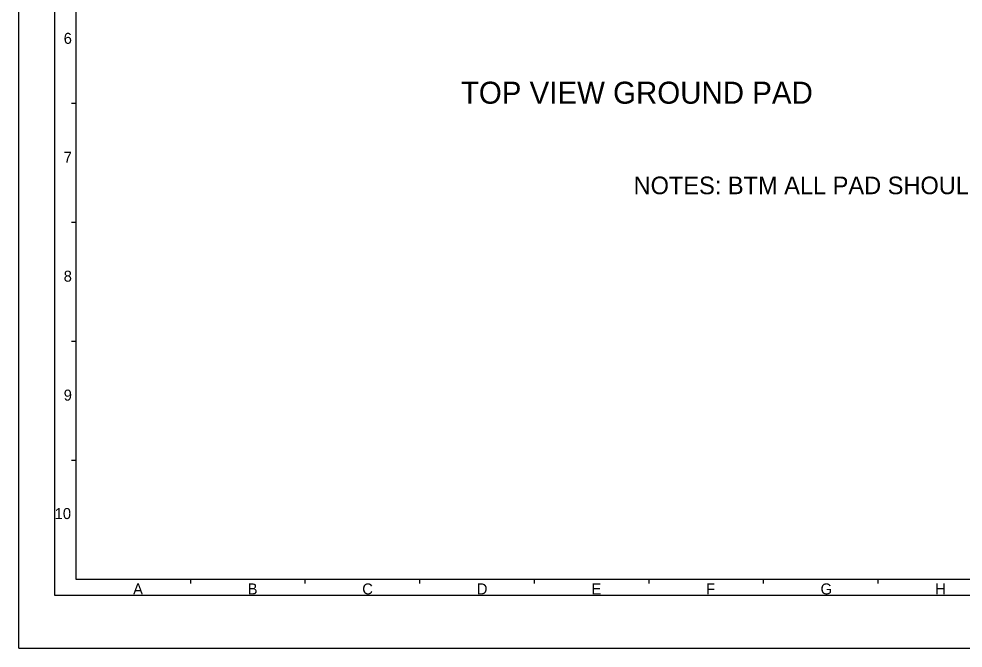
# Model space of a CAD drawing. Header units: millimetres. Extents: x 0 to 841, y 0 to 594.
# Drawn here: x 0 to 428.5, y 0 to 285.7 of the extents above; entities that cross this region are included whole.
import ezdxf

# ---------------------------------------------------------------- set-up
doc = ezdxf.new("R2010")
doc.units = ezdxf.units.MM
doc.header["$LTSCALE"] = 46.255
doc.layers.get('0').update_dxf_attribs({"linetype": 'CONTINUOUS'})
doc.layers.add('DETAIL', color=7, linetype='CONTINUOUS')
doc.styles.add('TEXTSTYLE_10', font='ar_wgl__.ttf')
doc.styles.add('TEXTSTYLE_2', font='txt')

msp = doc.modelspace()

# ---------------------------------------------------------------- linework, layer by layer
at = {"color": 7, "linetype": 'CONTINUOUS'}
for p, q in [((0, 0), (0, 594)), ((16.342, 23.885), (16.342, 574.885)), ((25.842, 566.885), (25.842, 31.385)), ((23.842, 247.385), (25.842, 247.385)), ((23.842, 193.385), (25.842, 193.385)), ((23.842, 139.385), (25.842, 139.385)), ((23.842, 85.385), (25.842, 85.385)), ((25.842, 31.385), (809.342, 31.385)), ((77.842, 31.385), (77.842, 29.385)), ((129.842, 31.385), (129.842, 29.385)), ((181.842, 31.385), (181.842, 29.385)), ((233.842, 31.385), (233.842, 29.385)), ((285.842, 31.385), (285.842, 29.385)), ((337.842, 31.385), (337.842, 29.385)), ((389.842, 31.385), (389.842, 29.385)), ((819.342, 23.885), (16.342, 23.885)), ((0, 0), (841, 0))]:
    msp.add_line(p, q, dxfattribs=at)

# ---------------------------------------------------------------- texts
at = {"color": 7, "linetype": 'CONTINUOUS', "char_height": 5, "attachment_point": 1, "line_spacing_factor": 0.9, "style": 'TEXTSTYLE_2'}
for s, insert, width in [('6', (20.342, 279.385), 5), ('7', (20.342, 225.385), 5), ('8', (20.342, 171.385), 5), ('9', (20.342, 117.385), 5), ('10', (16.248, 63.615), 10), ('A', (51.842, 29.385), 5), ('B', (103.842, 29.385), 5), ('C', (155.842, 29.385), 5), ('D', (207.842, 29.385), 5), ('E', (259.842, 29.385), 5), ('F', (311.842, 29.385), 5), ('G', (363.842, 29.385), 5), ('H', (415.842, 29.385), 5)]:
    msp.add_mtext(s, dxfattribs=dict(at, insert=insert, width=width))
at = {"layer": 'DETAIL', "color": 7, "linetype": 'CONTINUOUS', "attachment_point": 1, "line_spacing_factor": 0.9, "style": 'TEXTSTYLE_10'}
for s, insert, char_height, width in [('TOP VIEW GROUND PAD', (200.585, 257.211), 10, 166.54275), ('NOTES: BTM ALL PAD SHOULD BE NON SOLDERING AREA', (278.983, 214.122), 8, 314.85502)]:
    msp.add_mtext(s, dxfattribs=dict(at, insert=insert, char_height=char_height, width=width))

doc.saveas('drawing.dxf')
